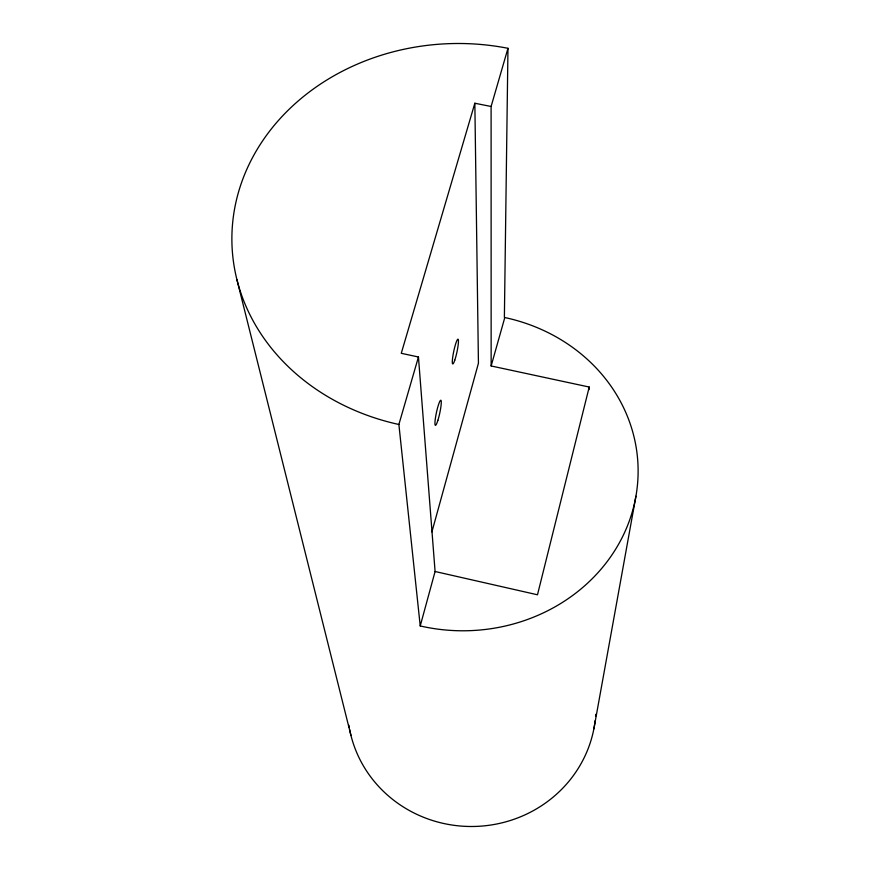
<?xml version="1.0" encoding="UTF-8"?>
<svg xmlns="http://www.w3.org/2000/svg" width="870" height="870" viewBox="0 0 870 870"><rect width="100%" height="100%" fill="white"/><g stroke="black" fill="none" stroke-linecap="round" stroke-linejoin="round"><path stroke-width="1.3" d="M504.382 317.452L507.971 48.307L504.872 47.709A224.308 193.423 -1.9 0 0 238.304 192.835A224.308 193.423 -1.9 0 0 398.297 424.353L398.884 424.473L420.232 625.954L422.831 626.53A174.196 158.71 -1.9 0 0 633.229 508.461A174.196 158.71 -1.9 0 0 504.807 317.539L491.148 365.965L589.218 387.041L588.936 389.727M593.873 728.853L635.926 496.215M589.218 387.041L537.486 594.786L435.087 571.503L418.448 356.994L401.277 353.307L474.846 103.236L491.104 106.488L491.148 365.965M420.232 625.954L435.087 571.503M431.911 531.885L478.435 363.236L474.846 103.236M398.884 424.473L418.448 356.994M491.104 106.488L507.971 48.307M236.944 279.705L350.969 735.476M595.754 714.335A124.247 119.255 -1.9 0 1 595.591 716.412M595.178 720.577A124.247 119.255 -1.9 0 1 476.031 826.413A124.247 119.255 -1.9 0 1 349.599 729.343M349.218 727.287A124.247 119.255 -1.9 0 1 348.881 725.232M437.882 420.34A12.843 1.686 -77.8 0 0 440.97 400.32A12.843 1.686 -77.8 0 0 435.478 417.698A12.843 1.686 -77.8 0 0 437.882 420.34M454.771 360.202A12.702 1.642 -78 0 0 458.283 339.496A12.702 1.642 -78 0 0 453.053 354.96A12.702 1.642 -78 0 0 454.771 360.202"/></g></svg>
